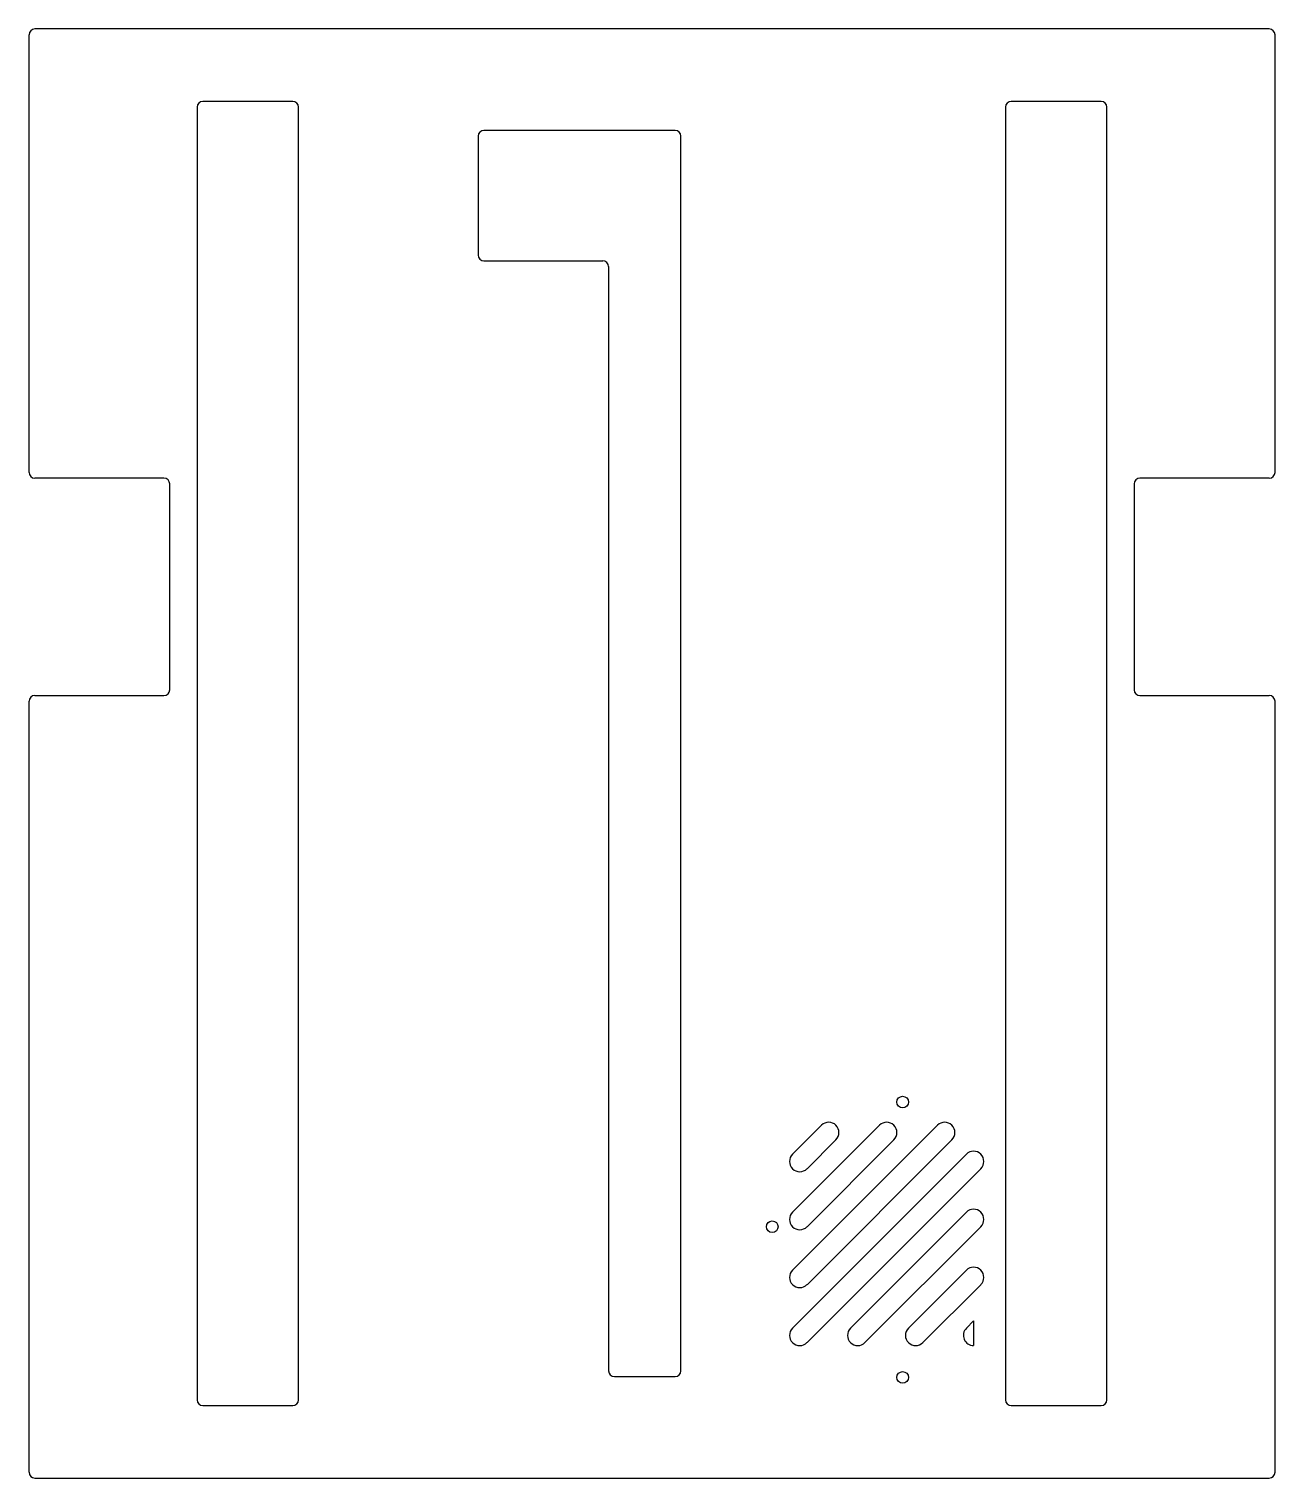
# Model space of a CAD drawing. Header units: inches. Extents: x 232.7 to 249.6, y -352.5 to -332.8.
import ezdxf

# ---------------------------------------------------------------- set-up
doc = ezdxf.new("R2010")
doc.units = ezdxf.units.IN
doc.header["$MEASUREMENT"] = 0

msp = doc.modelspace()

# ---------------------------------------------------------------- linework, layer by layer
at = {"color": 7, "linetype": 'Continuous', "lineweight": 25}
for p, q in [((232.72, -332.847), (232.72, -338.792)), ((249.57, -332.768), (232.799, -332.768)), ((249.649, -338.792), (249.649, -332.847)), ((235.003, -333.831), (235.003, -351.39)), ((236.303, -333.752), (235.082, -333.752)), ((236.381, -351.39), (236.381, -333.831)), ((245.988, -333.831), (245.988, -351.39)), ((247.287, -333.752), (246.066, -333.752)), ((247.366, -351.39), (247.366, -333.831)), ((238.822, -334.225), (238.822, -335.839)), ((241.499, -334.146), (238.901, -334.146)), ((241.578, -350.997), (241.578, -334.225)), ((238.901, -335.918), (240.515, -335.918)), ((240.594, -335.997), (240.594, -350.997)), ((234.554, -338.871), (232.799, -338.871)), ((234.633, -341.745), (234.633, -338.949)), ((247.736, -338.949), (247.736, -341.745)), ((249.57, -338.871), (247.814, -338.871)), ((232.72, -341.902), (232.72, -352.375)), ((232.799, -341.823), (234.554, -341.823)), ((247.814, -341.823), (249.57, -341.823)), ((249.649, -352.375), (249.649, -341.902)), ((243.094, -348.842), (244.275, -347.661)), ((243.094, -348.055), (243.488, -347.661)), ((243.094, -349.63), (245.062, -347.661)), ((243.291, -349.039), (244.472, -347.858)), ((243.291, -348.252), (243.684, -347.858)), ((243.291, -349.827), (245.259, -347.858)), ((243.094, -350.417), (245.456, -348.055)), ((243.291, -350.614), (245.653, -348.252)), ((243.881, -350.417), (245.456, -348.842)), ((244.078, -350.614), (245.653, -349.039)), ((244.669, -350.417), (245.456, -349.63)), ((244.866, -350.614), (245.653, -349.827)), ((245.456, -350.417), (245.554, -350.319)), ((245.554, -350.319), (245.554, -350.655)), ((240.673, -351.075), (241.499, -351.075)), ((235.082, -351.469), (236.303, -351.469)), ((246.066, -351.469), (247.287, -351.469)), ((232.799, -352.453), (249.57, -352.453))]:
    msp.add_line(p, q, dxfattribs=at)
for centre in [(244.59, -347.346), (242.818, -349.039), (244.59, -351.086)]:
    msp.add_circle(centre, 0.0787, dxfattribs=at)
for centre, radius, start, end in [((232.799, -332.847), 0.0787, 90, 180), ((249.57, -332.847), 0.0787, 0, 90), ((235.082, -333.831), 0.0787, 90, 180), ((236.303, -333.831), 0.0787, 360, 90), ((246.066, -333.831), 0.0787, 90, 180), ((247.287, -333.831), 0.0787, 360, 90), ((238.901, -334.225), 0.0787, 90, 180), ((241.499, -334.225), 0.0787, 360, 90), ((238.901, -335.839), 0.0787, 180, 270), ((240.515, -335.997), 0.0787, 0, 90), ((232.799, -338.792), 0.0787, 180, 270), ((234.554, -338.949), 0.0787, 360, 90), ((247.814, -338.949), 0.0787, 90, 180), ((249.57, -338.792), 0.0787, 270, 0), ((232.799, -341.902), 0.0787, 90, 180), ((234.554, -341.745), 0.0787, 270, 360), ((247.814, -341.745), 0.0787, 180, 270), ((249.57, -341.902), 0.0787, 0, 90), ((243.586, -347.76), 0.139, 315, 135), ((244.373, -347.76), 0.139, 315, 135), ((245.161, -347.76), 0.139, 315, 135), ((245.554, -348.153), 0.139, 315, 135), ((243.192, -348.153), 0.139, 135, 315), ((245.554, -348.941), 0.139, 315, 135), ((243.192, -348.941), 0.139, 135, 315), ((245.554, -349.728), 0.139, 315, 135), ((243.192, -349.728), 0.139, 135, 315), ((243.192, -350.516), 0.139, 135, 315), ((243.98, -350.516), 0.139, 135, 315), ((244.767, -350.516), 0.139, 135, 315), ((245.554, -350.516), 0.139, 135, 270), ((240.673, -350.997), 0.0787, 180, 270), ((241.499, -350.997), 0.0787, 270, 360), ((235.082, -351.39), 0.0787, 180, 270), ((236.303, -351.39), 0.0787, 270, 360), ((246.066, -351.39), 0.0787, 180, 270), ((247.287, -351.39), 0.0787, 270, 360), ((232.799, -352.375), 0.0787, 180, 270), ((249.57, -352.375), 0.0787, 270, 0)]:
    msp.add_arc(centre, radius, start, end, dxfattribs=at)

doc.saveas('drawing.dxf')
